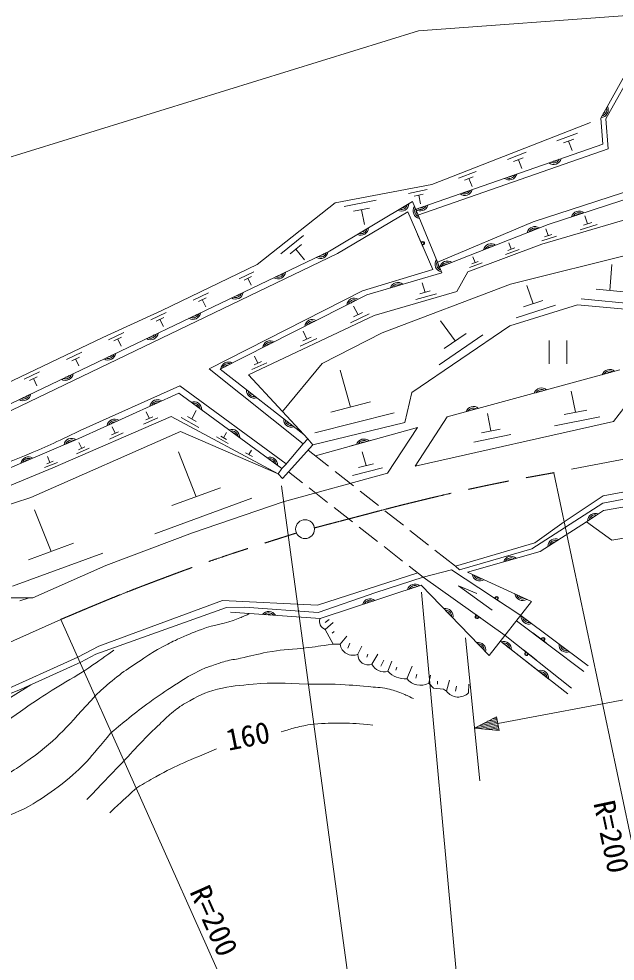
# Model space of a CAD drawing. Units: millimetres, scale not verified. Extents: x 40000 to 680000, y 20000 to 380000.
# Drawn here: x 451904 to 502579, y 259350 to 339414 of the extents above; entities that cross this region are included whole.
import ezdxf
from ezdxf.enums import TextEntityAlignment as Align

# ---------------------------------------------------------------- set-up
doc = ezdxf.new("R2010")
doc.units = ezdxf.units.MM
doc.header["$LTSCALE"] = 1000
doc.linetypes.add('CHAIN', pattern=[18.5, 12, -1.5, 3.5, -1.5])
for name, color, linetype, lineweight in [('M-BGD', 7, 'Continuous', 13), ('M-BMK', 2, 'CHAIN', 13), ('M-BMK-SRVR', 3, 'Continuous', 13), ('M-STR-HTXT', 7, 'Continuous', 13), ('M-STR-STR1', 1, 'Continuous', 13)]:
    doc.layers.add(name, color=color, linetype=linetype, lineweight=lineweight)
doc.styles.add('ＭＳ ゴシック', font='')
doc.styles.get('ＭＳ ゴシック').set_extended_font_data('MS Gothic')

msp = doc.modelspace()

# ---------------------------------------------------------------- linework, layer by layer
at = {"layer": 'M-BGD'}
for p, q in [((501356, 330981), (505942, 339212)), ((506452, 339258), (501794, 330926)), ((501356, 330981), (501520, 328780)), ((501794, 330926), (501976, 328379)), ((487010, 325347), (500488, 330594)), ((497629, 329061), (499370, 329690)), ((498190, 328870), (499061, 329184)), ((485572, 323209), (501520, 328780)), ((501976, 328379), (485820, 322742)), ((498625, 329027), (498920, 328215)), ((493426, 327453), (495031, 328080)), ((493952, 327288), (494755, 327602)), ((494354, 327445), (494648, 326696)), ((489276, 325865), (490774, 326450)), ((489768, 325712), (490516, 326004)), ((490142, 325858), (490416, 325160)), ((485031, 324586), (486603, 324921)), ((485491, 324355), (486277, 324523)), ((485884, 324439), (486042, 323706)), ((495615, 322180), (504259, 324965)), ((479561, 323471), (482270, 324008)), ((485351, 323887), (487233, 319367)), ((484957, 323009), (478994, 319463)), ((480345, 323064), (481700, 323332)), ((481022, 323198), (481275, 321934)), ((487090, 318123), (484957, 323009)), ((504616, 322709), (496361, 320270)), ((500233, 322009), (500006, 322670)), ((495615, 322180), (487419, 318720)), ((501037, 321948), (499608, 321498)), ((500590, 322121), (499876, 321897)), ((486295, 319944), (485790, 321101)), ((513397, 321793), (493691, 316879)), ((497207, 321099), (496576, 320896)), ((496892, 320997), (496687, 321581)), ((474178, 319439), (476104, 321010)), ((496361, 320270), (490048, 317923)), ((493752, 319843), (493534, 320389)), ((497604, 320948), (496342, 320542)), ((478994, 319463), (450556, 305795)), ((474973, 319447), (475937, 320232)), ((475455, 319839), (476190, 318942)), ((494430, 319826), (493250, 319389)), ((494047, 319953), (493457, 319734)), ((487233, 319367), (487842, 317829)), ((491291, 318686), (490212, 318287)), ((490941, 318802), (490402, 318602)), ((490672, 318702), (490472, 319201)), ((470624, 317317), (471877, 317918)), ((481104, 316314), (487090, 318123)), ((490048, 317923), (489134, 316258)), ((502139, 316337), (502294, 318547)), ((471057, 317216), (471684, 317517)), ((471371, 317367), (471652, 316782)), ((468078, 309677), (481104, 316314)), ((489134, 316258), (482103, 314219)), ((493691, 316879), (482789, 312745)), ((486865, 316292), (485982, 316047)), ((486424, 316170), (486175, 316988)), ((495612, 315212), (495061, 316752)), ((503320, 316223), (500958, 316451)), ((466710, 315509), (468020, 316138)), ((467164, 315405), (467819, 315719)), ((467491, 315562), (467786, 314951)), ((487405, 316060), (485638, 315572)), ((496445, 315485), (494779, 314938)), ((504411, 315165), (499686, 315620)), ((480728, 314279), (480352, 314996)), ((499369, 315127), (493637, 313342)), ((497496, 315092), (494165, 313998)), ((509104, 314201), (499369, 315127)), ((459047, 312350), (464042, 314636)), ((463123, 313831), (464423, 314455)), ((463573, 313727), (464223, 314039)), ((463898, 313883), (464190, 313276)), ((482103, 314219), (471424, 309166)), ((481661, 314350), (480102, 313584)), ((481118, 314470), (480339, 314087)), ((493637, 313342), (485300, 307667)), ((488970, 312045), (487737, 313757)), ((449987, 308032), (459047, 312350)), ((459535, 312152), (460836, 312776)), ((459985, 312048), (460636, 312360)), ((477232, 312261), (475812, 311593)), ((476744, 312378), (476033, 312044)), ((476388, 312211), (476059, 312866)), ((482789, 312745), (477686, 310126)), ((491348, 312570), (487611, 310024)), ((489904, 312681), (488036, 311408)), ((460310, 312204), (460603, 311598)), ((496980, 312094), (496980, 310094)), ((498480, 310094), (498480, 312094)), ((455948, 310474), (457248, 311098)), ((456398, 310370), (457048, 310682)), ((472212, 310162), (471924, 310750)), ((456723, 310526), (457015, 309919)), ((472966, 310199), (471691, 309616)), ((472530, 310308), (471893, 310016)), ((477686, 310126), (474312, 306055)), ((452361, 308795), (453661, 309419)), ((476058, 303300), (468078, 309677)), ((471424, 309166), (476463, 303738)), ((480096, 306432), (479217, 309559)), ((502980, 309579), (488308, 305591)), ((452810, 308691), (453461, 309003)), ((453136, 308847), (453428, 308241)), ((505201, 308791), (502428, 305197)), ((465596, 308231), (457118, 304436)), ((474624, 301594), (465596, 308231)), ((485300, 307667), (484693, 305120)), ((499202, 305982), (498840, 307779)), ((481783, 306860), (478410, 306005)), ((462989, 305477), (462721, 306035)), ((466608, 305420), (466985, 306128)), ((483812, 305938), (477065, 304228)), ((492014, 304406), (491717, 305884)), ((500165, 306174), (498239, 305790)), ((454785, 301253), (464841, 305629)), ((463702, 305507), (462493, 304964)), ((463291, 305613), (462686, 305341)), ((464841, 305629), (473949, 300755)), ((467186, 304697), (465690, 305545)), ((466982, 305208), (466234, 305632)), ((484693, 305120), (476891, 303234)), ((485588, 301394), (488308, 305591)), ((502428, 305197), (485588, 301394)), ((501281, 305596), (497430, 304828)), ((452921, 298732), (465651, 304354)), ((460371, 304335), (459791, 304075)), ((460081, 304205), (459824, 304740)), ((465651, 304354), (473949, 300755)), ((469310, 303807), (469561, 304279)), ((485788, 304697), (477116, 302281)), ((483227, 300820), (485788, 304697)), ((492806, 304564), (491222, 304248)), ((460765, 304233), (459606, 303713)), ((469695, 303325), (468698, 303890)), ((469559, 303666), (469060, 303949)), ((482094, 303668), (480039, 303096)), ((493724, 304089), (490557, 303457)), ((531860, 303883), (501523, 298274)), ((457875, 302942), (456803, 302461)), ((457511, 303036), (456975, 302795)), ((457243, 302916), (457005, 303410)), ((471457, 302385), (471666, 302777)), ((454544, 301723), (454326, 302227)), ((466973, 298815), (465459, 302627)), ((471747, 302220), (471167, 302549)), ((481411, 301452), (481077, 302639)), ((449145, 298942), (454785, 301253)), ((455177, 301724), (454086, 301286)), ((454816, 301833), (454271, 301614)), ((482821, 301265), (480260, 300615)), ((482051, 301615), (480770, 301290)), ((474371, 298380), (483227, 300820)), ((469036, 299573), (464911, 298057)), ((442459, 295358), (452921, 298732)), ((471705, 298681), (463455, 295649)), ((501523, 298274), (495502, 294378)), ((454640, 294150), (453233, 297692)), ((502309, 295125), (514345, 297149)), ((495746, 294884), (498247, 296686)), ((500148, 296684), (502309, 295125)), ((456557, 294854), (452724, 293445)), ((489005, 292897), (495746, 294884)), ((459037, 294025), (451371, 291208)), ((495502, 294378), (489348, 292597)), ((477294, 289583), (485802, 292335)), ((488667, 292597), (494550, 288718)), ((489005, 292897), (489348, 292597)), ((490023, 292411), (495478, 289899)), ((482245, 290675), (486269, 291969)), ((493221, 287024), (486269, 291969)), ((477335, 288982), (482245, 290675)), ((492131, 289173), (489268, 291226)), ((489268, 291226), (490812, 290582)), ((492784, 289882), (490574, 291339)), ((438388, 290167), (453083, 290234)), ((451999, 289974), (452777, 290233)), ((495478, 289899), (491877, 285312)), ((471077, 289419), (477335, 288982)), ((477927, 288135), (478266, 288389)), ((490560, 288917), (491129, 288512)), ((499919, 283950), (494206, 288280)), ((494550, 288718), (500289, 284442)), ((494550, 288718), (500289, 284442)), ((477927, 287542), (478605, 288135)), ((477927, 287542), (478605, 286272)), ((478520, 287204), (478689, 287373)), ((479197, 286272), (479790, 286950)), ((498876, 282556), (493221, 287024)), ((496708, 286384), (495575, 287243)), ((478605, 286272), (479197, 286272)), ((479875, 285934), (480044, 286357)), ((480721, 285426), (481060, 286103)), ((496957, 283323), (492829, 286525)), ((492829, 286525), (498569, 282072)), ((441267, 278144), (456930, 285172)), ((481568, 285426), (481483, 285172)), ((481907, 284579), (482415, 285426)), ((494786, 285788), (495854, 284944)), ((452104, 282462), (457184, 284748)), ((482669, 284410), (482923, 284918)), ((483261, 283986), (483600, 284833)), ((484023, 284325), (483939, 284071)), ((484870, 283352), (485337, 284427)), ((485717, 283732), (485632, 283394)), ((486733, 282970), (486884, 283653)), ((452936, 282837), (433893, 270973)), ((486733, 282970), (487156, 282547)), ((487495, 283140), (487495, 282886)), ((488511, 283224), (488257, 282293)), ((489103, 282716), (489019, 282293)), ((490123, 282143), (490152, 282872)), ((487156, 282547), (488003, 282462)), ((488003, 282462), (488257, 282293))]:
    msp.add_line(p, q, dxfattribs=at)
for points in [[(543593, 327197), (535684, 327158), (524405, 326513), (513840, 325840), (504368, 324372), (496893, 321948), (487600, 318280)], [(464042, 314636), (472170, 318530), (478793, 323780), (487010, 325347)], [(430274, 301525), (438092, 302644), (445912, 304763), (449986, 306139), (478301, 319681), (485351, 323887)], [(487842, 317829), (481478, 315963), (469014, 309646), (476134, 304092)], [(498247, 296686), (501549, 298888), (554297, 308709), (566464, 311178)], [(474262, 301207), (465500, 307616), (457013, 303767), (450018, 300784), (442934, 298523), (438759, 297509), (434522, 296850), (430479, 296479)], [(513336, 299688), (501594, 297639), (500148, 296684), (496196, 294164), (490023, 292411)], [(453083, 290234), (459301, 292961), (466667, 295755), (474371, 298380)], [(491877, 285312), (486095, 291289), (477504, 288474), (469903, 288997)], [(456930, 285172), (458708, 286103), (469207, 289998), (477294, 289583)], [(457184, 284748), (458454, 285426), (469545, 289405), (471077, 289419)], [(441097, 277721), (447617, 280684), (452104, 282462)]]:
    msp.add_lwpolyline(points, dxfattribs=at)
for centre in [(486231, 320352), (486231, 320352), (486231, 320352), (486231, 320352), (492508, 290190), (492508, 290190), (492508, 290190), (492508, 290190), (490825, 288600), (490825, 288600), (490825, 288600), (490825, 288600), (496452, 286710), (496452, 286710), (496452, 286710), (496452, 286710), (495035, 285457), (495035, 285457), (495035, 285457), (495035, 285457)]:
    msp.add_circle(centre, 100, dxfattribs=at)
for centre, radius, start, end in [((501339, 331678), 654, 273.65296, 28.0948), ((501339, 331678), 523, 283.4642, 18.28356), ((501339, 331678), 392, 305.34065, 356.40711), ((497351, 327698), 654, 232.03466, 346.4765), ((497351, 327698), 523, 241.8459, 336.66526), ((497351, 327698), 392, 263.72235, 314.78881), ((493574, 326379), 654, 232.03466, 346.4765), ((493574, 326379), 523, 241.8459, 336.66526), ((493574, 326379), 392, 263.72235, 314.78881), ((489798, 325060), 654, 232.03466, 346.4765), ((489798, 325060), 523, 241.8459, 336.66526), ((489798, 325060), 392, 263.72235, 314.78881), ((484401, 323732), 654, 243.59504, 358.03687), ((484401, 323732), 523, 253.40628, 348.22564), ((484401, 323732), 392, 275.28273, 326.34918), ((486063, 323100), 654, 145.3877, 259.82954), ((486022, 323741), 654, 232.03466, 346.4765), ((486022, 323741), 523, 241.8459, 336.66526), ((486022, 323741), 392, 263.72235, 314.78881), ((486063, 323100), 523, 155.19894, 250.0183), ((486063, 323100), 392, 177.07539, 228.14185), ((499510, 322424), 654, 50.74612, 165.18796), ((499510, 322424), 523, 60.55736, 155.37672), ((499510, 322424), 392, 82.43381, 133.50027), ((480966, 321683), 654, 243.59504, 358.03687), ((480966, 321683), 523, 253.40628, 348.22564), ((480966, 321683), 392, 275.28273, 326.34918), ((495755, 321118), 654, 54.31948, 168.76132), ((495755, 321118), 523, 64.13072, 158.95008), ((495755, 321118), 392, 86.00717, 137.07363), ((486231, 320352), 145, 247.18648, 159.98085), ((486231, 320352), 116, 228.73715, 178.43018), ((492034, 319649), 654, 54.31948, 168.76132), ((477529, 319704), 654, 238.34025, 352.78209), ((477529, 319704), 523, 248.15149, 342.97085), ((477529, 319704), 392, 270.02794, 321.0944), ((492034, 319649), 523, 64.13072, 158.95008), ((492034, 319649), 392, 86.00717, 137.07363), ((487930, 318568), 654, 144.35912, 258.80096), ((487930, 318568), 523, 154.17036, 248.98972), ((488313, 318181), 654, 54.31948, 168.76132), ((488313, 318181), 523, 64.13072, 158.95008), ((473921, 317979), 654, 238.34025, 352.78209), ((487930, 318568), 392, 176.04681, 227.11327), ((488313, 318181), 392, 86.00717, 137.07363), ((473921, 317979), 523, 248.15149, 342.97085), ((473921, 317979), 392, 270.02794, 321.0944), ((484103, 316364), 654, 49.12087, 163.56271), ((484103, 316364), 523, 58.93211, 153.75147), ((484103, 316364), 392, 80.80856, 131.87501), ((470312, 316253), 654, 238.34025, 352.78209), ((470312, 316253), 523, 248.15149, 342.97085), ((470312, 316253), 392, 270.02794, 321.0944), ((480418, 315029), 654, 59.65642, 174.09826), ((480418, 315029), 523, 69.46766, 164.28702), ((480418, 315029), 392, 91.34411, 142.41057), ((466704, 314527), 654, 238.34025, 352.78209), ((466704, 314527), 523, 248.15149, 342.97085), ((466704, 314527), 392, 270.02794, 321.0944), ((476850, 313220), 654, 59.65642, 174.09826), ((476850, 313220), 523, 69.46766, 164.28702), ((476850, 313220), 392, 91.34411, 142.41057), ((463095, 312801), 654, 238.34025, 352.78209), ((463095, 312801), 523, 248.15149, 342.97085), ((463095, 312801), 392, 270.02794, 321.0944), ((473282, 311412), 654, 59.65642, 174.09826), ((473282, 311412), 523, 69.46766, 164.28702), ((473282, 311412), 392, 91.34411, 142.41057), ((459487, 311075), 654, 238.34025, 352.78209), ((459487, 311075), 523, 248.15149, 342.97085), ((459487, 311075), 392, 270.02794, 321.0944), ((469714, 309604), 654, 59.65642, 174.09826), ((469714, 309604), 523, 69.46766, 164.28702), ((469714, 309604), 392, 91.34411, 142.41057), ((455878, 309349), 654, 238.34025, 352.78209), ((455878, 309349), 523, 248.15149, 342.97085), ((455878, 309349), 392, 270.02794, 321.0944), ((502108, 308975), 654, 47.98562, 162.42746), ((502108, 308975), 523, 57.79686, 152.61622), ((502108, 308975), 392, 79.67331, 130.73977), ((452270, 307623), 654, 238.34025, 352.78209), ((452270, 307623), 523, 248.15149, 342.97085), ((471909, 307837), 654, 174.82733, 289.26917), ((471909, 307837), 523, 184.63857, 279.45793), ((471909, 307837), 392, 206.51502, 257.58148), ((496318, 307401), 654, 47.98562, 162.42746), ((496318, 307401), 523, 57.79686, 152.61622), ((496318, 307401), 392, 79.67331, 130.73977), ((452270, 307623), 392, 270.02794, 321.0944), ((463694, 306408), 654, 57.17643, 171.61826), ((463694, 306408), 523, 66.98766, 161.80703), ((463694, 306408), 392, 88.86412, 139.93057), ((466789, 306234), 654, 356.59513, 111.03697), ((466789, 306234), 523, 6.40637, 101.22573), ((466789, 306234), 392, 28.28282, 79.34928), ((490528, 305827), 654, 47.98562, 162.42746), ((490528, 305827), 523, 57.79686, 152.61622), ((490528, 305827), 392, 79.67331, 130.73977), ((460051, 304756), 654, 57.17643, 171.61826), ((460051, 304756), 523, 66.98766, 161.80703), ((460051, 304756), 392, 88.86412, 139.93057), ((475063, 305377), 654, 174.82733, 289.26917), ((475063, 305377), 523, 184.63857, 279.45793), ((475063, 305377), 392, 206.51502, 257.58148), ((470017, 303873), 654, 356.59513, 111.03697), ((470017, 303873), 523, 6.40637, 101.22573), ((470017, 303873), 392, 28.28282, 79.34928), ((456393, 303117), 654, 55.87579, 170.31763), ((456393, 303117), 523, 65.68703, 160.50639), ((456393, 303117), 392, 87.56348, 138.62994), ((481226, 303059), 654, 48.34451, 162.78635), ((481226, 303059), 523, 58.15575, 152.97511), ((481226, 303059), 392, 80.0322, 131.09866), ((452714, 301548), 654, 55.87579, 170.31763), ((452714, 301548), 523, 65.68703, 160.50639), ((452714, 301548), 392, 87.56348, 138.62994), ((473246, 301511), 654, 356.59513, 111.03697), ((473246, 301511), 523, 6.40637, 101.22573), ((473246, 301511), 392, 28.28282, 79.34928), ((500887, 296748), 654, 66.20417, 180.64601), ((500887, 296748), 523, 76.01541, 170.83477), ((500887, 296748), 392, 97.89186, 148.95832), ((497515, 294586), 654, 65.30507, 179.74691), ((497515, 294586), 523, 75.11631, 169.93567), ((497515, 294586), 392, 96.99276, 148.05922), ((493733, 293097), 654, 48.63357, 163.07541), ((493733, 293097), 523, 58.44481, 153.26417), ((493733, 293097), 392, 80.32126, 131.38772), ((491080, 292315), 654, 188.05023, 302.49207), ((491080, 292315), 523, 197.86147, 292.68083), ((491080, 292315), 392, 219.73792, 270.80437), ((485555, 290739), 654, 50.92307, 165.36491), ((485555, 290739), 523, 60.73431, 155.55367), ((485555, 290739), 392, 82.61076, 133.67722), ((481754, 289494), 654, 50.92307, 165.36491), ((481754, 289494), 523, 60.73431, 155.55367), ((481754, 289494), 392, 82.61076, 133.67722), ((492508, 290190), 145, 280.20531, 192.99968), ((492508, 290190), 116, 261.75598, 211.44901), ((494713, 290641), 654, 188.05023, 302.49207), ((494713, 290641), 523, 197.86147, 292.68083), ((494713, 290641), 392, 219.73792, 270.80437), ((473133, 288420), 654, 28.83782, 143.27966), ((488146, 288659), 654, 346.82952, 101.27136), ((488146, 288659), 523, 356.64076, 91.46012), ((473133, 288420), 523, 38.64906, 133.46842), ((473133, 288420), 392, 60.52551, 111.59197), ((478165, 288212), 711, 158.43887, 250.44904), ((488146, 288659), 392, 18.51721, 69.58367), ((490825, 288600), 145, 98.17658, 10.97095), ((490825, 288600), 116, 79.72725, 29.42028), ((495243, 288643), 654, 176.08816, 290.53), ((495243, 288643), 523, 185.8994, 280.71876), ((495243, 288643), 392, 207.77585, 258.84231), ((496452, 286710), 145, 276.44784, 189.2422), ((496452, 286710), 116, 257.99851, 207.69154), ((480298, 286459), 1116, 189.6052, 292.28559), ((490927, 285784), 654, 346.82952, 101.27136), ((490927, 285784), 523, 356.64076, 91.46012), ((490927, 285784), 392, 18.51721, 69.58367), ((493105, 285862), 654, 354.97677, 109.41861), ((493105, 285862), 523, 4.78801, 99.60737), ((493105, 285862), 392, 26.66446, 77.73092), ((498451, 286253), 654, 176.08816, 290.53), ((498451, 286253), 523, 185.8994, 280.71876), ((498451, 286253), 392, 207.77585, 258.84231), ((481584, 285381), 864, 177.03638, 291.88827), ((495035, 285457), 145, 95.28851, 8.08287), ((495035, 285457), 116, 76.83918, 26.53221), ((482938, 285091), 1151, 206.40948, 286.33177), ((484705, 285290), 1945, 222.08895, 274.87599), ((496266, 283410), 654, 354.97677, 109.41861), ((496266, 283410), 523, 4.78801, 99.60737), ((496266, 283410), 392, 26.66446, 77.73092), ((486032, 284287), 1491, 218.81923, 298.01992), ((489255, 283032), 1242, 216.52523, 314.29386)]:
    msp.add_arc(centre, radius, start, end, dxfattribs=at)
for points, knots in [([(457118, 304436), (454895, 303362), (454262, 303074), (452390, 302296), (449966, 301290), (448571, 300810), (446069, 300018), (443796, 299298), (442507, 298935), (440185, 298393), (438562, 298014), (437647, 297819), (436001, 297559), (434706, 297355), (433981, 297208), (432672, 297123), (431794, 297066), (431485, 297053), (430421, 297057)], [0, 0, 0, 0, 1, 1, 1, 2, 2, 2, 3, 3, 3, 4, 4, 4, 5, 5, 5, 6, 6, 6, 6]), ([(458454, 281954), (458878, 282368), (459015, 282478), (459385, 282801), (460617, 283875), (461419, 284341), (462772, 285256), (463251, 285581), (463536, 285738), (464042, 286018), (464559, 286305), (464858, 286452), (465397, 286696), (466180, 287050), (466620, 287250), (467429, 287542), (468624, 287975), (469378, 287968), (470552, 288456), (470906, 288604), (471038, 288652), (471450, 288857)], [0, 0, 0, 0, 1, 1, 1, 2, 2, 2, 3, 3, 3, 4, 4, 4, 5, 5, 5, 6, 6, 6, 7, 7, 7, 7]), ([(459724, 278737), (460448, 279358), (460643, 279523), (461248, 280007), (461930, 280553), (462317, 280853), (463026, 281362), (463838, 281945), (464298, 282266), (465143, 282801), (466043, 283372), (466548, 283703), (467513, 284156), (467864, 284320), (468079, 284366), (468445, 284494), (468839, 284633), (469055, 284730), (469461, 284833), (469951, 284957), (470236, 284983), (470731, 285087), (471626, 285275), (472116, 285435), (473017, 285595), (474196, 285805), (474623, 285824), (476065, 285934)], [0, 0, 0, 0, 1, 1, 1, 2, 2, 2, 3, 3, 3, 4, 4, 4, 5, 5, 5, 6, 6, 6, 7, 7, 7, 8, 8, 8, 9, 9, 9, 9]), ([(418407, 257232), (420634, 257814), (421273, 257968), (423063, 258586), (424538, 259096), (425382, 259351), (426789, 260026), (427914, 260565), (428484, 260991), (429498, 261719), (430186, 262213), (430580, 262487), (431191, 263074), (432375, 264208), (432833, 265040), (433985, 266206), (435301, 267538), (436005, 268328), (437457, 269508), (439294, 271003), (440482, 271631), (442367, 273064), (445217, 275230), (446726, 276556), (449564, 278737), (450671, 279587), (451299, 280054), (452443, 280854), (454330, 282173), (455024, 282551), (457438, 283986)], [0, 0, 0, 0, 1, 1, 1, 2, 2, 2, 3, 3, 3, 4, 4, 4, 5, 5, 5, 6, 6, 6, 7, 7, 7, 8, 8, 8, 9, 9, 9, 10, 10, 10, 10]), ([(460909, 276451), (462301, 277936), (462661, 278363), (463873, 279499), (464265, 279867), (464472, 280090), (464889, 280430), (465329, 280790), (465578, 280998), (466074, 281277), (467080, 281844), (467660, 282194), (468783, 282462), (469952, 282742), (470634, 282778), (471831, 282886), (473643, 283049), (474314, 282982), (476488, 282886)], [0, 0, 0, 0, 1, 1, 1, 2, 2, 2, 3, 3, 3, 4, 4, 4, 5, 5, 5, 6, 6, 6, 6]), ([(478774, 282886), (480129, 282799), (480487, 282783), (481581, 282675), (482231, 282611), (482607, 282639), (483243, 282493), (483718, 282384), (483978, 282295), (484432, 282117), (484834, 281959), (484975, 281891), (485438, 281656)], [0, 0, 0, 0, 1, 1, 1, 2, 2, 2, 3, 3, 3, 4, 4, 4, 4]), ([(432377, 260618), (434729, 263296), (435397, 264099), (437541, 266122), (439230, 267714), (440181, 268612), (442029, 270016), (442920, 270693), (443463, 271013), (444399, 271625), (445283, 272202), (445777, 272528), (446685, 273064), (448520, 274148), (449718, 274455), (451511, 275604), (452052, 275951), (452346, 276159), (452866, 276536), (455329, 278319), (456004, 279310), (458454, 281954)], [0, 0, 0, 0, 1, 1, 1, 2, 2, 2, 3, 3, 3, 4, 4, 4, 5, 5, 5, 6, 6, 6, 7, 7, 7, 7]), ([(474202, 278822), (474771, 279013), (474935, 279065), (475414, 279191), (475992, 279342), (476198, 279374), (476911, 279499)], [0, 0, 0, 0, 1, 1, 1, 2, 2, 2, 2]), ([(476911, 279499), (478050, 279567), (478377, 279582), (479316, 279573), (480363, 279562), (480726, 279526), (481991, 279414)], [0, 0, 0, 0, 1, 1, 1, 2, 2, 2, 2]), ([(439658, 263158), (440698, 264433), (441018, 264788), (441944, 265783), (443458, 267410), (444362, 268283), (446093, 269678), (446473, 269984), (446757, 270051), (447193, 270270), (449431, 271398), (450979, 271423), (453120, 272726), (454115, 273331), (454654, 273706), (455575, 274419), (457424, 275851), (457952, 276638), (459724, 278737)], [0, 0, 0, 0, 1, 1, 1, 2, 2, 2, 3, 3, 3, 4, 4, 4, 5, 5, 5, 6, 6, 6, 6]), ([(461925, 274080), (462673, 274544), (462899, 274660), (463534, 275012), (465475, 276088), (466221, 276334), (468699, 277382)], [0, 0, 0, 0, 1, 1, 1, 2, 2, 2, 2])]:
    msp.add_open_spline(points, degree=3, knots=knots, dxfattribs=at)
for points in [[(476065, 285934), (477335, 286103), (477335, 286103), (478605, 286272)], [(457438, 283986), (458708, 284875), (458708, 284875), (459978, 285764)], [(476488, 282886), (477631, 282886), (477631, 282886), (478774, 282886)], [(457685, 273077), (459297, 274764), (459297, 274764), (460909, 276451)], [(459639, 271964), (460782, 273022), (460782, 273022), (461925, 274080)]]:
    msp.add_open_spline(points, degree=3, dxfattribs=at)
at = {"layer": 'M-BMK'}
for p, q in [((565129, 314025), (497360, 300848)), ((455481, 288391), (434652, 279076))]:
    msp.add_line(p, q, dxfattribs=at)
for points, knots in [([(477020, 296159), (478742, 296613), (479175, 296726), (480557, 297087), (482353, 297555), (483354, 297837), (485157, 298276), (487508, 298848), (488826, 299169), (491194, 299669), (493593, 300176), (494383, 300316), (497360, 300848)], [0, 0, 0, 0, 1, 1, 1, 2, 2, 2, 3, 3, 3, 4, 4, 4, 4]), ([(455481, 288391), (459741, 290192), (460909, 290668), (464441, 291991), (468710, 293590), (470170, 294034), (475497, 295730)], [0, 0, 0, 0, 1, 1, 1, 2, 2, 2, 2])]:
    msp.add_open_spline(points, degree=3, knots=knots, dxfattribs=at)
at = {"layer": 'M-BMK-SRVR'}
for p, q in [((504869, 265259), (497360, 300848)), ((469654, 256677), (455481, 288391))]:
    msp.add_line(p, q, dxfattribs=at)
msp.add_circle((476226, 296059), 800, dxfattribs=at)
at = {"layer": 'M-STR-HTXT'}
for p, q in [((504763, 339788), (485873, 338407)), ((429463, 320952), (485873, 338407)), ((480588, 252862), (474229, 299747)), ((567639, 293749), (492597, 279532)), ((490499, 242981), (486122, 290709)), ((491090, 274672), (489851, 286825)), ((490632, 279160), (492486, 280122)), ((490632, 279160), (492597, 279532)), ((492575, 279650), (491003, 279352)), ((491374, 279544), (492553, 279768)), ((492530, 279886), (491744, 279737)), ((492115, 279929), (492508, 280004)), ((492709, 278943), (492486, 280122)), ((490632, 279160), (492709, 278943)), ((492620, 279414), (491048, 279116)), ((491463, 279073), (492642, 279296)), ((492664, 279178), (491878, 279029)), ((492294, 278986), (492687, 279060))]:
    msp.add_line(p, q, dxfattribs=at)
at = {"layer": 'M-STR-STR1'}
for p, q in [((476463, 303738), (476058, 303300)), ((476891, 303234), (476463, 303738)), ((474311, 300370), (476891, 303234)), ((476058, 303300), (474566, 301524)), ((478231, 301398), (476486, 302775)), ((474262, 301207), (473949, 300755)), ((474566, 301524), (474262, 301207)), ((473949, 300755), (474311, 300370)), ((474819, 300934), (476017, 299997)), ((480351, 299725), (478781, 300964)), ((476568, 299565), (478143, 298332)), ((482471, 298053), (480901, 299292)), ((478694, 297900), (480269, 296668)), ((484590, 296381), (483020, 297619)), ((480820, 296236), (482394, 295003)), ((486710, 294708), (485140, 295947)), ((482946, 294572), (484520, 293339)), ((489005, 292897), (487260, 294275)), ((485072, 292907), (486269, 291969)), ((486269, 291969), (488667, 292597))]:
    msp.add_line(p, q, dxfattribs=at)

# ---------------------------------------------------------------- texts
at = {"layer": 'M-BGD', "style": 'ＭＳ ゴシック'}
msp.add_text('160', height=1833, rotation=11.285, dxfattribs=at).set_placement((469821, 276682), align=Align.BOTTOM_LEFT)
at = {"layer": 'M-BMK-SRVR', "style": 'ＭＳ ゴシック'}
for rotation, p in [(281.914, (501622, 272977)), (294.08, (467218, 265627))]:
    msp.add_text('R=200', height=1833, rotation=rotation, dxfattribs=at).set_placement(p, align=Align.MIDDLE_LEFT)

doc.saveas('drawing.dxf')
